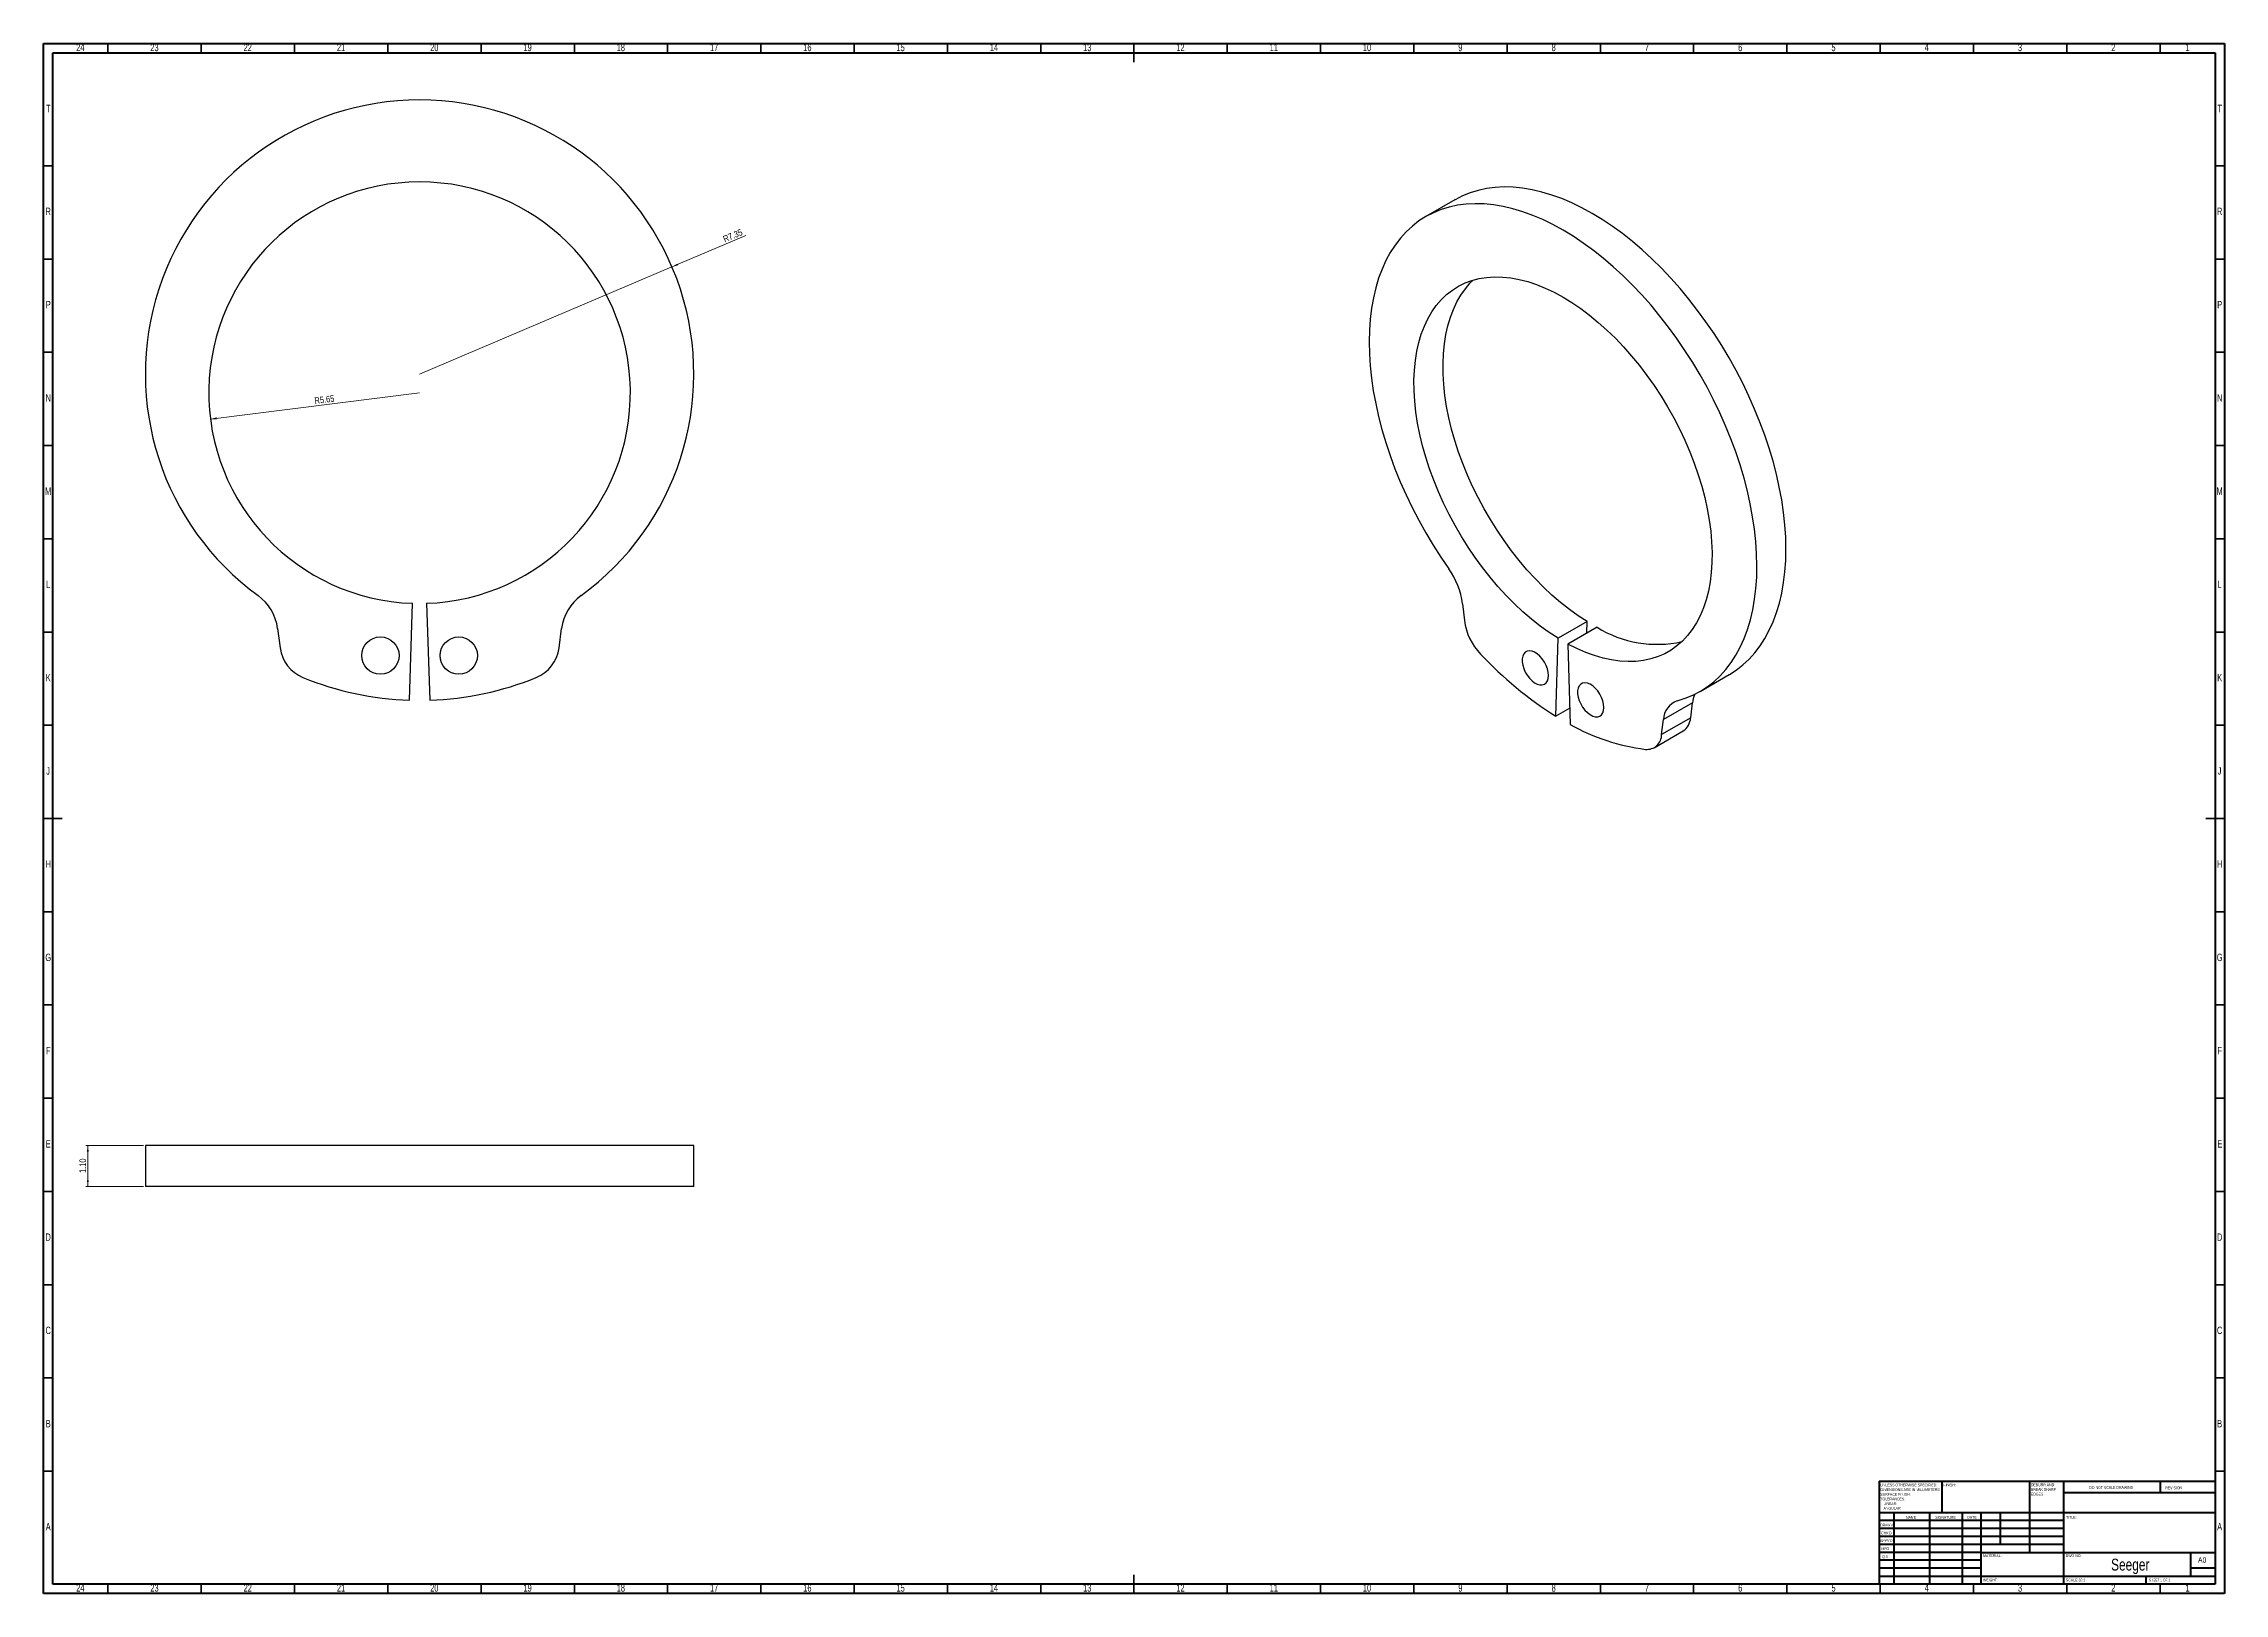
# Model space of a CAD drawing. Header units: millimetres. Extents: x 15 to 1184, y 5 to 836.
import ezdxf

# ---------------------------------------------------------------- set-up
doc = ezdxf.new("R2010")
doc.units = ezdxf.units.MM
doc.styles.add('SLDTEXTSTYLE0', font='TXT', dxfattribs={"width": 0.75})
doc.styles.add('SLDTEXTSTYLE1', font='TXT', dxfattribs={"width": 0.686449})
doc.styles.add('SLDTEXTSTYLE2', font='TXT', dxfattribs={"width": 0.6875})
doc.dimstyles.new('SLDDIMSTYLE0', dxfattribs={"dimtxt": 3.5, "dimasz": 3.302, "dimexe": 0, "dimexo": 0.0625, "dimgap": 0.875, "dimtad": 1, "dimlfac": 0.05, "dimrnd": 1e-09, "dimzin": 12, "dimdsep": 46, "dimtxsty": 'SLDTEXTSTYLE0', "dimsah": 1, "dimcen": 0, "dimadec": 0, "dimazin": 3, "dimtfac": 1, "dimtofl": 0, "dimtmove": 0, "dimatfit": 3, "dimfxl": 0, "dimfrac": 2, "dimtolj": 1, "dimtzin": 12, "dimarcsym": 0})
doc.dimstyles.new('SLDDIMSTYLE1', dxfattribs={"dimtxt": 3.5, "dimasz": 3.302, "dimexe": 0, "dimexo": 0.0625, "dimgap": 0.875, "dimtad": 1, "dimlfac": 0.05, "dimrnd": 1e-09, "dimzin": 4, "dimdsep": 46, "dimtxsty": 'SLDTEXTSTYLE0', "dimsah": 1, "dimcen": 0.09, "dimadec": 0, "dimazin": 1, "dimtfac": 1, "dimtmove": 0, "dimatfit": 0, "dimfxl": 0, "dimfrac": 2, "dimtolj": 1, "dimtzin": 12, "dimarcsym": 0})

# ---------------------------------------------------------------- blocks, each defined once
blk = doc.blocks.new('SW_NOTE_0')
at = {"color": 0, "linetype": 'Continuous', "lineweight": 0, "char_height": 1.5, "attachment_point": 1, "style": 'SLDTEXTSTYLE0'}
for s, insert in [('UNLESS OTHERWISE SPECIFIED:', (0, 1.9)), ('TOLERANCES:', (0, -5.6)), ('DIMENSIONS ARE IN MILLIMETERS', (0, -0.6)), ('SURFACE FINISH:', (0, -3.1)), ('ANGULAR:', (1.7, -10.6)), ('LINEAR:', (1.7, -8.1))]:
    blk.add_mtext(s, dxfattribs=dict(at, insert=insert))
blk = doc.blocks.new('SW_NOTE_1')
at = {"color": 0, "linetype": 'Continuous', "lineweight": 0, "char_height": 1.5, "attachment_point": 1, "style": 'SLDTEXTSTYLE0'}
for s, insert in [('DEBURR AND', (0, 1.9)), ('BREAK SHARP', (0, -0.6)), ('EDGES', (0, -3.1))]:
    blk.add_mtext(s, dxfattribs=dict(at, insert=insert))
blk = doc.blocks.new('_D')
at = {"color": 7, "linetype": 'Continuous', "lineweight": 18}
blk.add_line((104.4, 634.6), (216.5, 648.8), dxfattribs=at)
blk.add_solid([(104.4, 634.6), (107.8, 634.5), (107.7, 635.6)], dxfattribs=at)
at = {"color": 7, "linetype": 'Continuous', "lineweight": 18, "insert": (160, 646.2), "char_height": 3.5, "attachment_point": 1, "rotation": 7.2091, "style": 'SLDTEXTSTYLE0'}
blk.add_mtext('R5.65', dxfattribs=at)
blk = doc.blocks.new('_D_1')
at = {"color": 7, "linetype": 'Continuous', "lineweight": 18}
for q in [(391.5, 733.1), (216.5, 658.8)]:
    blk.add_line((351.8, 716.3), q, dxfattribs=at)
blk.add_solid([(351.8, 716.3), (355.1, 717.1), (354.7, 718)], dxfattribs=at)
at = {"color": 7, "linetype": 'Continuous', "lineweight": 18, "insert": (378.8, 732.6), "char_height": 3.5, "attachment_point": 1, "rotation": 23.0111, "style": 'SLDTEXTSTYLE0'}
blk.add_mtext('R7.35', dxfattribs=at)
blk = doc.blocks.new('_D_2')
at = {"color": 7, "linetype": 'Continuous', "lineweight": 18}
for p, q in [((68.5, 245.2), (37.7, 245.2)), ((38.7, 245.2), (38.7, 223.2)), ((68.5, 223.2), (37.7, 223.2))]:
    blk.add_line(p, q, dxfattribs=at)
for points in [[(38.7, 245.2), (38.2, 241.9), (39.2, 241.9)], [(38.7, 223.2), (39.2, 226.5), (38.2, 226.5)]]:
    blk.add_solid(points, dxfattribs=at)
at = {"color": 7, "linetype": 'Continuous', "lineweight": 18, "insert": (34.2, 230.4), "char_height": 3.5, "attachment_point": 1, "rotation": 90, "style": 'SLDTEXTSTYLE0'}
blk.add_mtext('1.10', dxfattribs=at)

msp = doc.modelspace()

# ---------------------------------------------------------------- linework, layer by layer
at = {"color": 7, "linetype": 'Continuous', "lineweight": 70}
for p, q in [((15, 5), (15, 836)), ((15, 836), (1184, 836)), ((20, 10), (20, 831)), ((20, 831), (1179, 831)), ((1179, 831), (1179, 10)), ((1184, 836), (1184, 5)), ((1184, 5), (15, 5)), ((1179, 10), (20, 10))]:
    msp.add_line(p, q, dxfattribs=at)
at = {"color": 7, "linetype": 'Continuous', "lineweight": 35}
for p, q in [((49.5, 831), (49.5, 836)), ((99.5, 831), (99.5, 836)), ((149.5, 831), (149.5, 836)), ((199.5, 831), (199.5, 836)), ((249.5, 831), (249.5, 836)), ((299.5, 831), (299.5, 836)), ((349.5, 831), (349.5, 836)), ((399.5, 831), (399.5, 836)), ((449.5, 831), (449.5, 836)), ((499.5, 831), (499.5, 836)), ((549.5, 831), (549.5, 836)), ((599.5, 836), (599.5, 826)), ((599.5, 831), (599.5, 836)), ((649.5, 831), (649.5, 836)), ((699.5, 831), (699.5, 836)), ((749.5, 831), (749.5, 836)), ((799.5, 831), (799.5, 836)), ((849.5, 831), (849.5, 836)), ((899.5, 831), (899.5, 836)), ((949.5, 831), (949.5, 836)), ((999.5, 831), (999.5, 836)), ((1049.5, 831), (1049.5, 836)), ((1099.5, 831), (1099.5, 836)), ((1149.5, 831), (1149.5, 836)), ((20, 770.5), (15, 770.5)), ((1179, 770.5), (1184, 770.5)), ((20, 720.5), (15, 720.5)), ((1179, 720.5), (1184, 720.5)), ((20, 670.5), (15, 670.5)), ((1179, 670.5), (1184, 670.5)), ((20, 620.5), (15, 620.5)), ((1179, 620.5), (1184, 620.5)), ((20, 570.5), (15, 570.5)), ((1179, 570.5), (1184, 570.5)), ((20, 520.5), (15, 520.5)), ((1179, 520.5), (1184, 520.5)), ((20, 470.5), (15, 470.5)), ((1179, 470.5), (1184, 470.5)), ((15, 420.5), (25, 420.5)), ((20, 420.5), (15, 420.5)), ((1184, 420.5), (1174, 420.5)), ((1179, 420.5), (1184, 420.5)), ((20, 370.5), (15, 370.5)), ((1179, 370.5), (1184, 370.5)), ((20, 320.5), (15, 320.5)), ((1179, 320.5), (1184, 320.5)), ((20, 270.5), (15, 270.5)), ((1179, 270.5), (1184, 270.5)), ((20, 220.5), (15, 220.5)), ((1179, 220.5), (1184, 220.5)), ((20, 170.5), (15, 170.5)), ((1179, 170.5), (1184, 170.5)), ((20, 120.5), (15, 120.5)), ((1179, 120.5), (1184, 120.5)), ((20, 70.5), (15, 70.5)), ((1179, 70.5), (1184, 70.5)), ((599.5, 5), (599.5, 15)), ((49.5, 10), (49.5, 5)), ((99.5, 10), (99.5, 5)), ((149.5, 10), (149.5, 5)), ((199.5, 10), (199.5, 5)), ((249.5, 10), (249.5, 5)), ((299.5, 10), (299.5, 5)), ((349.5, 10), (349.5, 5)), ((399.5, 10), (399.5, 5)), ((449.5, 10), (449.5, 5)), ((499.5, 10), (499.5, 5)), ((549.5, 10), (549.5, 5)), ((599.5, 10), (599.5, 5)), ((649.5, 10), (649.5, 5)), ((699.5, 10), (699.5, 5)), ((749.5, 10), (749.5, 5)), ((799.5, 10), (799.5, 5)), ((849.5, 10), (849.5, 5)), ((899.5, 10), (899.5, 5)), ((949.5, 10), (949.5, 5)), ((999.5, 10), (999.5, 5)), ((1049.5, 10), (1049.5, 5)), ((1099.5, 10), (1099.5, 5)), ((1149.5, 10), (1149.5, 5))]:
    msp.add_line(p, q, dxfattribs=at)
at = {"color": 7, "linetype": 'Continuous', "lineweight": 25}
for p, q in [((771.544, 752.244), (755.987, 743.263)), ((211.046, 483.906), (212.779, 535.877)), ((220.312, 535.877), (222.046, 483.906)), ((775.647, 535.663), (776.616, 526.602)), ((842.373, 526.089), (826.817, 517.108)), ((842.189, 519.832), (842.373, 526.089)), ((140.414, 522.424), (141.784, 512.012)), ((291.307, 512.012), (292.678, 522.424)), ((825.591, 475.379), (826.817, 517.108)), ((847.7, 523.014), (832.144, 514.033)), ((832.144, 514.033), (833.369, 470.889)), ((902.973, 488.649), (918.529, 497.63)), ((833.118, 479.725), (825.591, 475.379)), ((898.87, 482.488), (883.314, 473.508)), ((897.901, 474.547), (898.87, 482.488)), ((897.901, 474.547), (882.345, 465.566)), ((882.345, 465.566), (883.314, 473.508)), ((878.323, 458.471), (893.879, 467.451)), ((69.548, 245.235), (69.548, 223.235)), ((363.543, 245.235), (69.548, 245.235)), ((363.543, 223.235), (363.543, 245.235)), ((363.543, 223.235), (69.548, 223.235))]:
    msp.add_line(p, q, dxfattribs=at)
at = {"color": 7, "linetype": 'Continuous', "lineweight": 50}
for p, q in [((999, 65.25), (1179, 65.25)), ((999, 65.25), (999, 10)), ((1032.8, 48.25), (1032.8, 65.25)), ((1079.6, 65.25), (1079.6, 27)), ((1097.8, 65.25), (1097.8, 10)), ((1179, 58.875), (1097.8, 58.875)), ((1149.8, 58.875), (1149.8, 65.25)), ((1179, 48.25), (999, 48.25)), ((1006.8, 48.25), (1006.8, 10)), ((1025.991, 48.25), (1025.991, 10)), ((1043.399, 48.25), (1043.399, 10)), ((1053.6, 10), (1053.6, 48.25)), ((1064, 31.25), (1064, 48.25)), ((1097.8, 44), (999, 44)), ((1097.8, 39.75), (999, 39.75)), ((1097.8, 35.5), (999, 35.5)), ((1097.8, 31.25), (999, 31.25)), ((1053.6, 27), (999, 27)), ((1053.6, 27), (1179, 27)), ((1166, 14.25), (1166, 27)), ((1053.6, 22.75), (999, 22.75)), ((1053.6, 18.5), (999, 18.5)), ((999, 14.25), (1179, 14.25)), ((1142, 10), (1142, 14.25)), ((1179, 18.5), (1166, 18.5))]:
    msp.add_line(p, q, dxfattribs=at)
at = {"color": 7, "linetype": 'Continuous', "lineweight": 25, "flags": 128}
for points in [[(890.706, 483.614), (895.016, 484.957), (899.146, 486.659), (903.085, 488.714), (906.823, 491.118), (910.35, 493.864), (913.654, 496.943), (916.729, 500.349), (919.564, 504.071), (922.153, 508.099), (924.488, 512.423), (926.564, 517.03), (928.373, 521.908), (929.912, 527.043), (931.175, 532.422), (932.161, 538.029), (932.865, 543.85), (933.286, 549.868), (933.423, 556.067), (933.276, 562.43), (932.844, 568.94), (932.129, 575.578), (931.134, 582.327), (929.86, 589.168), (928.311, 596.082), (926.492, 603.05), (924.407, 610.054), (922.062, 617.074), (919.464, 624.091), (916.619, 631.086), (913.536, 638.039), (910.223, 644.932), (906.689, 651.746), (902.943, 658.461), (898.997, 665.061), (894.86, 671.525), (890.544, 677.838), (886.061, 683.981), (881.423, 689.938), (876.642, 695.693), (871.733, 701.229), (866.708, 706.532), (861.581, 711.586), (856.366, 716.38), (851.078, 720.898), (845.731, 725.128), (840.339, 729.06), (834.917, 732.683), (829.48, 735.985), (824.044, 738.96), (818.622, 741.597), (813.23, 743.891), (807.882, 745.834), (802.594, 747.422), (797.379, 748.65), (792.252, 749.514), (787.227, 750.013), (782.318, 750.145), (777.538, 749.91), (772.9, 749.308), (768.417, 748.34), (764.101, 747.011), (759.964, 745.323), (756.017, 743.28), (752.271, 740.889), (748.737, 738.156), (745.424, 735.088), (742.341, 731.695), (739.497, 727.984), (736.898, 723.967), (734.554, 719.654), (732.469, 715.057), (730.65, 710.189), (729.101, 705.063), (727.827, 699.693), (726.831, 694.094), (726.117, 688.281), (725.685, 682.27), (725.537, 676.077), (725.674, 669.72), (726.096, 663.215), (726.8, 656.582), (727.785, 649.837), (729.049, 642.999), (730.587, 636.087), (732.397, 629.12), (734.472, 622.117), (736.807, 615.097), (739.396, 608.08), (742.232, 601.084), (745.306, 594.129), (748.611, 587.233), (752.137, 580.417), (755.875, 573.697), (759.814, 567.093), (763.945, 560.623), (768.254, 554.305)], [(918.529, 497.63), (918.642, 497.695), (922.38, 500.099), (925.906, 502.844), (929.211, 505.924), (932.285, 509.329), (935.121, 513.052), (937.71, 517.08), (940.045, 521.403), (942.12, 526.011), (943.929, 530.888), (945.468, 536.024), (946.732, 541.402), (947.717, 547.01), (948.421, 552.831), (948.842, 558.849), (948.979, 565.048), (948.832, 571.411), (948.4, 577.92), (947.686, 584.559), (946.69, 591.307), (945.416, 598.148), (943.867, 605.062), (942.048, 612.031), (939.963, 619.035), (937.618, 626.055), (935.02, 633.072), (932.176, 640.067), (929.093, 647.02), (925.779, 653.913), (922.245, 660.726), (918.5, 667.442), (914.553, 674.041), (910.416, 680.506), (906.1, 686.818), (901.617, 692.962), (896.979, 698.919), (892.199, 704.673), (887.289, 710.209), (882.264, 715.512), (877.138, 720.567), (871.923, 725.36), (866.634, 729.878), (861.287, 734.109), (855.895, 738.041), (850.473, 741.663), (845.037, 744.966), (839.6, 747.94), (834.178, 750.578), (828.786, 752.871), (823.439, 754.814), (818.15, 756.402), (812.936, 757.63), (807.809, 758.495), (802.784, 758.994), (797.874, 759.126), (793.094, 758.89), (788.456, 758.288), (783.973, 757.321), (779.657, 755.991), (775.52, 754.303), (771.573, 752.261), (771.544, 752.244)], [(826.817, 517.108), (822.051, 520.208), (817.312, 523.621), (812.616, 527.334), (807.98, 531.334), (803.421, 535.608), (798.955, 540.139), (794.599, 544.912), (790.367, 549.91), (786.274, 555.115), (782.336, 560.507), (778.566, 566.069), (774.978, 571.779), (771.585, 577.618), (768.399, 583.565), (765.431, 589.598), (762.691, 595.697), (760.19, 601.838), (757.937, 608.001), (755.939, 614.163), (754.204, 620.302), (752.738, 626.397), (751.546, 632.425), (750.632, 638.365), (750, 644.196), (749.651, 649.897), (749.588, 655.447), (749.811, 660.827), (750.317, 666.018), (751.107, 671.001), (752.176, 675.758), (753.522, 680.272), (755.139, 684.527), (757.022, 688.509), (759.163, 692.202), (761.555, 695.593), (764.19, 698.671), (767.059, 701.424), (770.15, 703.842), (773.453, 705.918), (776.956, 707.643), (780.647, 709.011), (784.513, 710.018), (788.539, 710.66), (792.711, 710.934), (797.014, 710.84), (801.434, 710.378), (805.953, 709.549), (810.557, 708.357), (815.228, 706.805), (819.951, 704.9), (824.707, 702.648), (829.48, 700.058), (834.254, 697.137), (839.01, 693.898), (843.732, 690.351), (848.403, 686.509), (853.007, 682.386), (857.527, 677.996), (861.946, 673.356), (866.25, 668.481), (870.422, 663.39), (874.448, 658.1), (878.313, 652.63), (882.004, 647), (885.507, 641.23), (888.811, 635.341), (891.902, 629.353), (894.77, 623.289), (897.405, 617.168), (899.798, 611.015), (901.939, 604.85), (903.821, 598.695), (905.438, 592.573), (906.784, 586.505), (907.854, 580.513), (908.643, 574.619), (909.15, 568.843), (909.372, 563.206), (909.309, 557.728), (908.961, 552.43), (908.329, 547.329), (907.415, 542.444), (906.223, 537.792), (904.756, 533.39), (903.021, 529.254), (901.023, 525.399), (898.77, 521.838), (896.269, 518.584), (893.53, 515.648), (890.562, 513.042), (887.375, 510.774), (883.982, 508.853), (880.394, 507.285), (876.624, 506.076), (872.686, 505.23), (868.594, 504.75), (864.362, 504.639), (860.005, 504.896), (855.539, 505.521), (850.98, 506.511), (846.345, 507.862), (841.649, 509.571), (836.91, 511.63), (832.144, 514.033)], [(842.373, 526.089), (837.607, 529.189), (832.868, 532.601), (828.172, 536.314), (823.536, 540.315), (818.978, 544.588), (814.512, 549.12), (810.155, 553.893), (805.923, 558.891), (801.83, 564.095), (797.892, 569.488), (794.123, 575.049), (790.535, 580.76), (787.142, 586.599), (783.955, 592.545), (780.987, 598.579), (778.248, 604.677), (775.747, 610.819), (773.493, 616.982), (771.496, 623.144), (769.76, 629.283), (768.294, 635.377), (767.102, 641.405), (766.188, 647.346), (765.556, 653.176), (765.208, 658.877), (765.145, 664.428), (765.367, 669.808), (765.874, 674.999), (766.663, 679.981), (767.733, 684.738), (769.078, 689.253), (770.695, 693.508), (772.578, 697.489), (774.719, 701.182), (777.112, 704.573), (779.747, 707.651), (781.301, 709.211)], [(821.702, 497.192), (821.557, 498.919), (821.129, 500.743), (820.435, 502.588), (819.503, 504.38), (818.371, 506.045), (817.087, 507.514), (815.702, 508.727), (814.273, 509.636), (812.859, 510.202), (811.517, 510.403), (810.303, 510.23), (809.266, 509.69), (808.448, 508.806), (807.884, 507.613), (807.596, 506.161), (807.596, 504.509), (807.884, 502.725), (808.448, 500.881), (809.266, 499.053), (810.303, 497.316), (811.517, 495.741), (812.859, 494.393), (814.273, 493.326), (815.702, 492.585), (817.087, 492.199), (818.371, 492.185), (819.503, 492.544), (820.435, 493.259), (821.129, 494.303), (821.557, 495.632), (821.702, 497.192)], [(851.401, 480.048), (851.256, 481.775), (850.827, 483.599), (850.133, 485.444), (849.201, 487.235), (848.07, 488.9), (846.785, 490.369), (845.4, 491.583), (843.971, 492.491), (842.557, 493.058), (841.215, 493.258), (840.001, 493.085), (838.964, 492.546), (838.147, 491.661), (837.583, 490.469), (837.295, 489.017), (837.295, 487.365), (837.583, 485.58), (838.147, 483.736), (838.964, 481.908), (840.001, 480.171), (841.215, 478.596), (842.557, 477.248), (843.971, 476.181), (845.4, 475.44), (846.785, 475.055), (848.07, 475.041), (849.201, 475.399), (850.133, 476.115), (850.827, 477.158), (851.256, 478.487), (851.401, 480.048)]]:
    msp.add_lwpolyline(points, dxfattribs=at)
at = {"color": 7, "linetype": 'Continuous', "lineweight": 25}
for centre in [(195.546, 507.87), (237.546, 507.87)]:
    msp.add_circle(centre, 10, dxfattribs=at)
for centre, radius, start, end in [((216.546, 658.817), 146.997, 306.088662, 233.911338), ((216.546, 648.815), 113, 271.910213, 268.089787), ((735.017, 530.338), 40.977, 7.466968, 35.795537), ((114.655, 519.033), 25.98, 7.5, 53.911338), ((318.436, 519.033), 25.98, 126.088662, 172.5), ((808.619, 530.941), 32.296, 187.721219, 223.723914), ((879.908, 575.284), 61.397, 238.359437, 282.518248), ((161.613, 514.623), 20, 187.5, 247.737855), ((271.478, 514.623), 20, 292.262145, 352.5), ((934.518, 648.547), 204.578, 223.155929, 237.829079), ((216.546, 648.815), 165, 247.737855, 268.089787), ((216.546, 648.815), 165, 271.910213, 292.262145), ((894.208, 473.296), 10.897, 108.746851, 178.884714), ((914.507, 480.781), 15.73, 156.232523, 173.770028), ((887.435, 566.989), 110.265, 240.637893, 262.834333), ((888.729, 475.058), 9.186, 304.098005, 356.807561), ((874.408, 465.489), 7.937, 264.746599, 0.554609)]:
    msp.add_arc(centre, radius, start, end, dxfattribs=at)

# ---------------------------------------------------------------- block references
at = {"color": 7, "linetype": 'Continuous', "lineweight": 0}
for name, p in [('SW_NOTE_0', (999.594, 61.987)), ('SW_NOTE_1', (1080.309, 62.069))]:
    msp.add_blockref(name, p, dxfattribs=at)

# ---------------------------------------------------------------- texts
for s, insert, char_height, attachment_point, style in [('24', (34.67, 835.92), 3.9688, 2, 'SLDTEXTSTYLE0'), ('23', (74.42, 835.92), 3.9688, 2, 'SLDTEXTSTYLE0'), ('22', (124.42, 835.92), 3.9688, 2, 'SLDTEXTSTYLE0'), ('21', (174.42, 835.92), 3.9688, 2, 'SLDTEXTSTYLE0'), ('20', (224.42, 835.92), 3.9688, 2, 'SLDTEXTSTYLE0'), ('19', (274.42, 835.92), 3.9688, 2, 'SLDTEXTSTYLE0'), ('18', (324.42, 835.92), 3.9688, 2, 'SLDTEXTSTYLE0'), ('17', (374.42, 835.92), 3.9688, 2, 'SLDTEXTSTYLE0'), ('16', (424.42, 835.92), 3.9688, 2, 'SLDTEXTSTYLE0'), ('15', (474.42, 835.92), 3.9688, 2, 'SLDTEXTSTYLE0'), ('14', (524.42, 835.92), 3.9688, 2, 'SLDTEXTSTYLE0'), ('13', (574.42, 835.92), 3.9688, 2, 'SLDTEXTSTYLE0'), ('12', (624.42, 835.92), 3.9688, 2, 'SLDTEXTSTYLE0'), ('11', (674.42, 835.92), 3.9688, 2, 'SLDTEXTSTYLE0'), ('10', (724.42, 835.92), 3.9688, 2, 'SLDTEXTSTYLE0'), ('9', (774.46, 835.92), 3.969, 2, 'SLDTEXTSTYLE0'), ('8', (824.46, 835.92), 3.969, 2, 'SLDTEXTSTYLE0'), ('7', (874.46, 835.92), 3.969, 2, 'SLDTEXTSTYLE0'), ('6', (924.46, 835.92), 3.969, 2, 'SLDTEXTSTYLE0'), ('5', (974.46, 835.92), 3.969, 2, 'SLDTEXTSTYLE0'), ('4', (1024.46, 835.92), 3.969, 2, 'SLDTEXTSTYLE0'), ('3', (1074.46, 835.92), 3.969, 2, 'SLDTEXTSTYLE0'), ('2', (1124.46, 835.92), 3.969, 2, 'SLDTEXTSTYLE0'), ('1', (1164.21, 835.92), 3.969, 2, 'SLDTEXTSTYLE0'), ('T', (17.55, 803.17), 3.969, 2, 'SLDTEXTSTYLE0'), ('T', (1181.55, 803.17), 3.969, 2, 'SLDTEXTSTYLE0'), ('R', (17.444, 748.017), 3.969, 2, 'SLDTEXTSTYLE0'), ('R', (1181.444, 748.017), 3.969, 2, 'SLDTEXTSTYLE0'), ('P', (17.485, 698.017), 3.969, 2, 'SLDTEXTSTYLE0'), ('P', (1181.485, 698.017), 3.969, 2, 'SLDTEXTSTYLE0'), ('N', (17.464, 648.017), 3.969, 2, 'SLDTEXTSTYLE0'), ('N', (1181.464, 648.017), 3.969, 2, 'SLDTEXTSTYLE0'), ('M', (17.424, 598.017), 3.969, 2, 'SLDTEXTSTYLE0'), ('M', (1181.424, 598.017), 3.969, 2, 'SLDTEXTSTYLE0'), ('L', (17.455, 548.017), 3.969, 2, 'SLDTEXTSTYLE0'), ('L', (1181.455, 548.017), 3.969, 2, 'SLDTEXTSTYLE0'), ('K', (17.489, 498.017), 3.969, 2, 'SLDTEXTSTYLE0'), ('K', (1181.489, 498.017), 3.969, 2, 'SLDTEXTSTYLE0'), ('J', (17.403, 448.017), 3.969, 2, 'SLDTEXTSTYLE0'), ('J', (1181.403, 448.017), 3.969, 2, 'SLDTEXTSTYLE0'), ('H', (17.49, 398.017), 3.969, 2, 'SLDTEXTSTYLE0'), ('H', (1181.49, 398.017), 3.969, 2, 'SLDTEXTSTYLE0'), ('G', (17.487, 348.017), 3.969, 2, 'SLDTEXTSTYLE0'), ('G', (1181.487, 348.017), 3.969, 2, 'SLDTEXTSTYLE0'), ('F', (17.458, 298.017), 3.969, 2, 'SLDTEXTSTYLE0'), ('F', (1181.458, 298.017), 3.969, 2, 'SLDTEXTSTYLE0'), ('E', (17.508, 248.017), 3.969, 2, 'SLDTEXTSTYLE0'), ('E', (1181.508, 248.017), 3.969, 2, 'SLDTEXTSTYLE0'), ('D', (17.453, 198.017), 3.969, 2, 'SLDTEXTSTYLE0'), ('D', (1181.453, 198.017), 3.969, 2, 'SLDTEXTSTYLE0'), ('C', (17.459, 148.017), 3.969, 2, 'SLDTEXTSTYLE0'), ('C', (1181.459, 148.017), 3.969, 2, 'SLDTEXTSTYLE0'), ('B', (17.471, 98.017), 3.969, 2, 'SLDTEXTSTYLE0'), ('B', (1181.471, 98.017), 3.969, 2, 'SLDTEXTSTYLE0'), ('FINISH:', (1033.371, 63.919), 1.5, 1, 'SLDTEXTSTYLE0'), ('DO NOT SCALE DRAWING', (1111.615, 62.533), 1.5, 1, 'SLDTEXTSTYLE0'), ('REVISION', (1152.328, 62.335), 1.5, 1, 'SLDTEXTSTYLE0'), ('A', (17.464, 42.767), 3.969, 2, 'SLDTEXTSTYLE0'), ('DRAWN', (999.643, 42.385), 1.5, 1, 'SLDTEXTSTYLE1'), ("CHK'D", (999.939, 38.162), 1.5, 1, 'SLDTEXTSTYLE0'), ('NAME', (1013.322, 46.501), 1.5, 1, 'SLDTEXTSTYLE0'), ('SIGNATURE', (1029.034, 46.562), 1.5, 1, 'SLDTEXTSTYLE0'), ('DATE', (1046.215, 46.576), 1.5, 1, 'SLDTEXTSTYLE0'), ('TITLE:', (1099.09, 46.576), 1.5, 1, 'SLDTEXTSTYLE0'), ('A', (1181.464, 42.767), 3.969, 2, 'SLDTEXTSTYLE0'), ("APPV'D", (999.402, 34.066), 1.5, 1, 'SLDTEXTSTYLE0'), ('MFG', (1000.124, 29.716), 1.5, 1, 'SLDTEXTSTYLE0'), ('Q.A', (1000.509, 25.505), 1.5, 1, 'SLDTEXTSTYLE0'), ('MATERIAL:', (1054.646, 25.986), 1.5, 1, 'SLDTEXTSTYLE0'), ('DWG NO.', (1098.953, 25.986), 1.5, 1, 'SLDTEXTSTYLE0'), ('Seeger', (1133.539, 23.607), 6.35, 2, 'SLDTEXTSTYLE0'), ('A0', (1169.871, 24.406), 2.9104, 1, 'SLDTEXTSTYLE0'), ('WEIGHT:', (1054.618, 12.949), 1.4986, 1, 'SLDTEXTSTYLE0'), ('SCALE:20:1', (1099.074, 12.9), 1.5, 1, 'SLDTEXTSTYLE0'), ('SHEET 1 OF 1', (1143.478, 12.9), 1.5, 1, 'SLDTEXTSTYLE2'), ('24', (34.67, 9.92), 3.9688, 2, 'SLDTEXTSTYLE0'), ('23', (74.42, 9.92), 3.9688, 2, 'SLDTEXTSTYLE0'), ('22', (124.42, 9.92), 3.9688, 2, 'SLDTEXTSTYLE0'), ('21', (174.42, 9.92), 3.9688, 2, 'SLDTEXTSTYLE0'), ('20', (224.42, 9.92), 3.9688, 2, 'SLDTEXTSTYLE0'), ('19', (274.42, 9.92), 3.9688, 2, 'SLDTEXTSTYLE0'), ('18', (324.42, 9.92), 3.9688, 2, 'SLDTEXTSTYLE0'), ('17', (374.42, 9.92), 3.9688, 2, 'SLDTEXTSTYLE0'), ('16', (424.42, 9.92), 3.9688, 2, 'SLDTEXTSTYLE0'), ('15', (474.42, 9.92), 3.9688, 2, 'SLDTEXTSTYLE0'), ('14', (524.42, 9.92), 3.9688, 2, 'SLDTEXTSTYLE0'), ('13', (574.42, 9.92), 3.9688, 2, 'SLDTEXTSTYLE0'), ('12', (624.42, 9.92), 3.9688, 2, 'SLDTEXTSTYLE0'), ('11', (674.42, 9.92), 3.9688, 2, 'SLDTEXTSTYLE0'), ('10', (724.42, 9.92), 3.9688, 2, 'SLDTEXTSTYLE0'), ('9', (774.46, 9.92), 3.969, 2, 'SLDTEXTSTYLE0'), ('8', (824.46, 9.92), 3.969, 2, 'SLDTEXTSTYLE0'), ('7', (874.46, 9.92), 3.969, 2, 'SLDTEXTSTYLE0'), ('6', (924.46, 9.92), 3.969, 2, 'SLDTEXTSTYLE0'), ('5', (974.46, 9.92), 3.969, 2, 'SLDTEXTSTYLE0'), ('4', (1024.46, 9.92), 3.969, 2, 'SLDTEXTSTYLE0'), ('3', (1074.46, 9.92), 3.969, 2, 'SLDTEXTSTYLE0'), ('2', (1124.46, 9.92), 3.969, 2, 'SLDTEXTSTYLE0'), ('1', (1164.21, 9.92), 3.969, 2, 'SLDTEXTSTYLE0')]:
    msp.add_mtext(s, dxfattribs=dict(at, insert=insert, char_height=char_height, attachment_point=attachment_point, style=style))

# ---------------------------------------------------------------- dimensions: what is measured, and where the dimension line sits
at = {"color": 7, "linetype": 'Continuous', "lineweight": 18}
for center, mpoint, picture, middle in [((216.546, 658.817), (351.846, 716.28), '_D_1', (386.048, 730.805)), ((216.546, 648.815), (104.439, 634.634), '_D', (166.411, 642.473))]:
    dim = msp.add_radius_dim(center=center, mpoint=mpoint, dimstyle='SLDDIMSTYLE0', dxfattribs=at)
    dim.commit()
    dim.dimension.update_dxf_attribs({"geometry": picture, "text_midpoint": middle, "dimtype": 164})
dim = msp.add_linear_dim(base=(38.675, 223.235), p1=(69.548, 245.235), p2=(69.548, 223.235), angle=90, dimstyle='SLDDIMSTYLE1', dxfattribs=at)
dim.commit()
dim.dimension.update_dxf_attribs({"geometry": '_D_2', "text_midpoint": (38.675, 234.887), "dimtype": 160})

doc.saveas('drawing.dxf')
